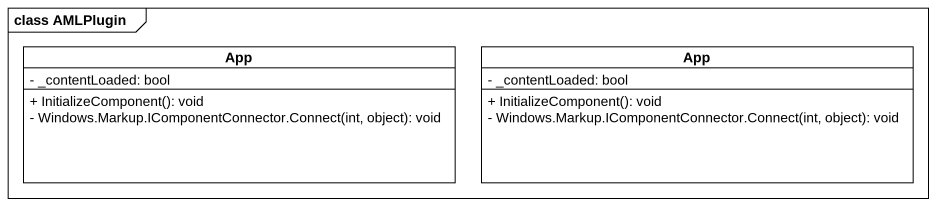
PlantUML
@startuml
mainframe class AMLPlugin
hide circle
hide empty members
skinparam classAttributeIconSize 0
class App {
  - _contentLoaded: bool
  + InitializeComponent(): void
  - Windows.Markup.IComponentConnector.Connect(int, object): void
}
class "App" as App_2 {
  - _contentLoaded: bool
  + InitializeComponent(): void
  - Windows.Markup.IComponentConnector.Connect(int, object): void
}
@enduml
